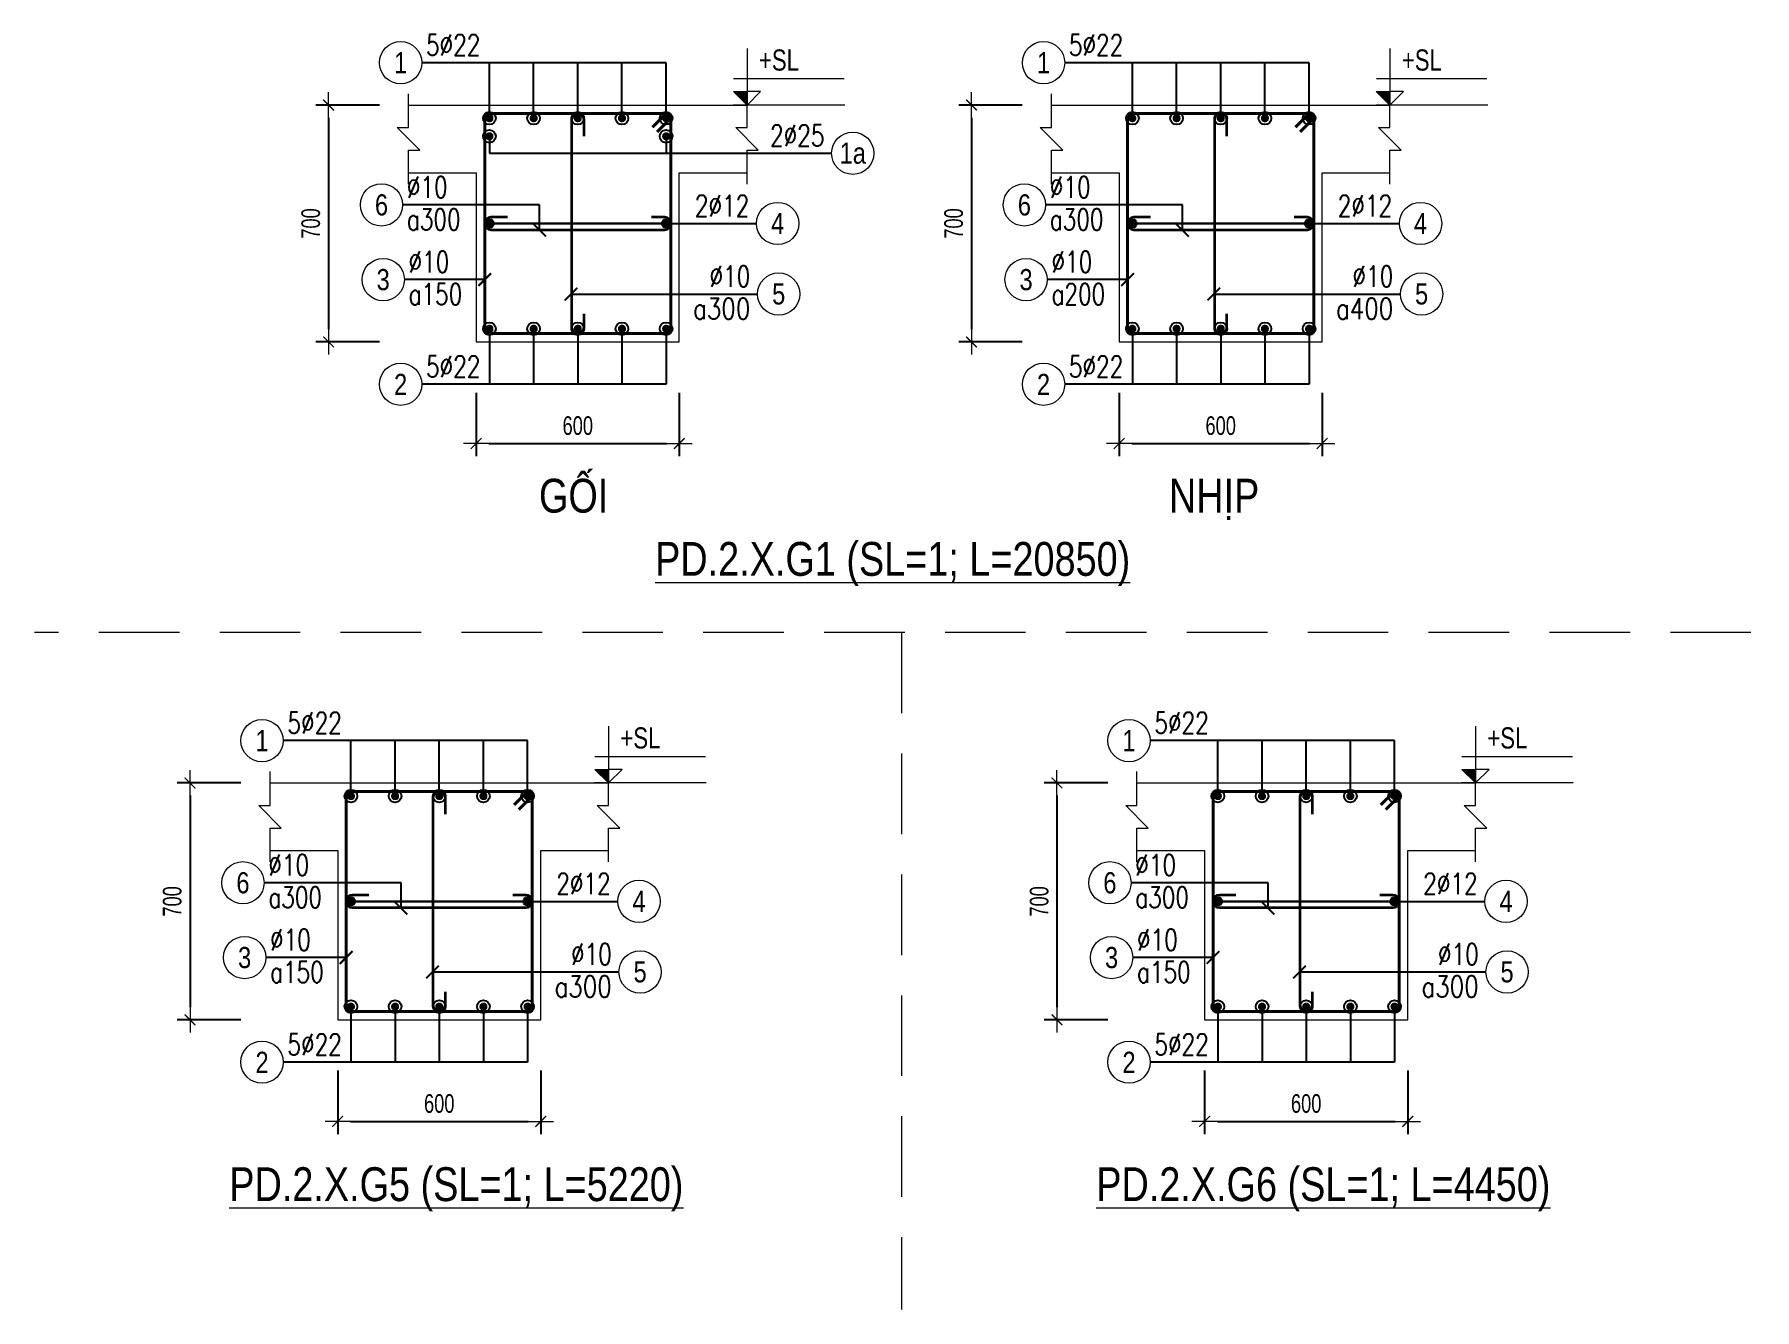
# Model space of a CAD drawing. Header units: millimetres. Extents: x 0 to 264070, y -218202 to 27271.
# Drawn here: x 225114 to 230197, y -169923 to -166156 of the extents above; entities that cross this region are included whole.
import ezdxf
from ezdxf.enums import TextEntityAlignment as Align

# ---------------------------------------------------------------- set-up
doc = ezdxf.new("R2010")
doc.units = ezdxf.units.MM
doc.header["$PDMODE"] = 3
doc.linetypes.add('HIDDEN2', pattern=[4.762499999999999, 3.175, -1.5875])
doc.layers.get('0').update_dxf_attribs({"lineweight": 20})
doc.layers.get('Defpoints').update_dxf_attribs({"color": 151, "lineweight": 9})
for name, color, linetype, lineweight in [('NDC_S_ANNO', 7, 'Continuous', 20), ('NDC_S_CONTINUOUS', 3, 'Continuous', 20), ('NDC_S_DIM', 1, 'Continuous', 15), ('NDC_S_HIDDEN', 8, 'HIDDEN2', 13), ('NDC_S_REBAR', 4, 'Continuous', 35), ('NDC_S_STIRRUP', 4, 'Continuous', 40), ('NDC_S_TEXT SYMBOL', 7, 'Continuous', 20), ('NDC_S_THIN LINE', 8, 'Continuous', 9), ('NDC_S_VN TEXT', 7, 'Continuous', 20)]:
    doc.layers.add(name, color=color, linetype=linetype, lineweight=lineweight)
doc.styles.add('ARIAL', font='arial.ttf', dxfattribs={"width": 0.8})
doc.styles.add('NDC_ANNO', font='', dxfattribs={"width": 0.8})
doc.styles.add('NDC_DIM', font='', dxfattribs={"width": 0.75})
doc.styles.add('NDC_EN TXT', font='romans.shx', dxfattribs={"width": 0.8})
doc.styles.get('NDC_ANNO').set_extended_font_data('Dotum')
doc.styles.get('NDC_DIM').set_extended_font_data('Dotum')
doc.dimstyles.new('NDC_dim_25', dxfattribs={"dimscale": 25, "dimtxt": 2.2, "dimasz": 1.5, "dimexe": 1.5, "dimexo": 2.5, "dimgap": 1, "dimtad": 1, "dimdec": 0, "dimzin": 0, "dimdsep": 46, "dimtxsty": 'NDC_DIM', "dimblk": 'DIMMARK', "dimcen": 0.09, "dimdle": 1.2, "dimclrd": 1, "dimclre": 1, "dimclrt": 3, "dimadec": 0, "dimazin": 0, "dimtfac": 1, "dimtdec": 0, "dimtix": 1, "dimtofl": 0, "dimtmove": 0, "dimatfit": 3, "dimfxl": 6, "dimfxlon": 1, "dimtolj": 1, "dimtzin": 0, "dimarcsym": 0})

# ---------------------------------------------------------------- blocks, each defined once
blk = doc.blocks.new('kata_block_THEP')
at = {"layer": 'NDC_S_REBAR', "color": 0}
for p, q in [((-0.5, 0), (0.5, 0)), ((-0.3535533905960619, 0.353553390592424), (0.3535533905960619, -0.353553390592424)), ((0.3535533905960619, 0.353553390592424), (-0.3535533905960619, -0.353553390592424)), ((0, 0.5), (0, -0.5))]:
    blk.add_line(p, q, dxfattribs=at)
at = {"layer": 'NDC_S_REBAR', "color": 0, "const_width": 0.08333333333333334}
blk.add_lwpolyline([(-0.5, -1.818989403545856e-12, 1), (0.5000000000145519, -1.818989403545856e-12, 1), (-0.5, -1.818989403545856e-12, 1)], format="xyb", dxfattribs=at)
blk = doc.blocks.new('DIMMARK')
at = {"layer": 'NDC_S_DIM', "color": 1}
blk.add_line((-1.5, 0), (1, 0), dxfattribs=at)
at = {"layer": 'NDC_S_DIM', "color": 2, "const_width": 0.1}
blk.add_lwpolyline([(-0.4242640687119285, -0.4242640687119285), (0.4242640687119285, 0.4242640687119285)], dxfattribs=at)
blk = doc.blocks.new('kata_block_TD')
at = {"color": 6, "linetype": 'ByBlock', "lineweight": -2, "style": 'ARIAL', "width": 0.8}
blk.add_attdef('SECTDET2', text='', height=5, dxfattribs=at).set_placement((0, 7.970649532882817), align=Align.CENTER)
at = {"color": 0, "linetype": 'ByBlock', "lineweight": -2, "style": 'ARIAL', "width": 0.8}
blk.add_attdef('SECTDET1', text='', height=5, dxfattribs=at).set_placement((0, 1.470649532882817), align=Align.CENTER)
at = {"color": 3, "lineweight": 25, "style": 'ARIAL', "width": 0.8}
blk.add_attdef('SSCALE', text='', height=2.5, dxfattribs=at).set_placement((0, -3.998868953555331), align=Align.CENTER)
blk = doc.blocks.new('*U241')
blk.add_circle((-2.5, 0), 2.5)
at = {"layer": 'NDC_S_VN TEXT', "color": 3, "style": 'NDC_EN TXT', "width": 0.75}
for tag, p in [('DK1', (0.5, 0.8455043070534884)), ('KC1', (0.5, -2.972544307831413))]:
    blk.add_attdef(tag, p, '', height=2.5, dxfattribs=at)
at = {"layer": 'NDC_S_VN TEXT', "color": 7, "style": 'ARIAL', "width": 0.8}
blk.add_attdef('SH2', text='', height=2.5, dxfattribs=at).set_placement((-2.5, 0), align=Align.MIDDLE)
blk = doc.blocks.new('*U321')
blk.add_circle((2.5, 0), 2.5)
at = {"layer": 'NDC_S_VN TEXT', "color": 3, "style": 'NDC_EN TXT'}
for tag, width, p in [('DK2', 0.75, (-0.85, 0.8455043070534884)), ('KC2', 0.8, (-0.85, -2.972544307831413))]:
    blk.add_attdef(tag, text='', height=2.5, dxfattribs=dict(at, width=width)).set_placement(p, align=Align.RIGHT)
at = {"layer": 'NDC_S_VN TEXT', "color": 7, "style": 'ARIAL', "width": 0.8}
blk.add_attdef('SH3', text='', height=2.5, dxfattribs=at).set_placement((2.5, 0), align=Align.MIDDLE)
blk = doc.blocks.new('*U239')
blk.add_circle((2.5, 0), 2.5)
at = {"layer": 'NDC_S_VN TEXT', "color": 3, "style": 'NDC_EN TXT', "width": 0.75}
blk.add_attdef('DK2', text='', height=2.5, dxfattribs=at).set_placement((-0.85, 0.8455043070534884), align=Align.RIGHT)
at = {"layer": 'NDC_S_VN TEXT', "color": 7, "style": 'ARIAL', "width": 0.8}
blk.add_attdef('SH3', text='', height=2.5, dxfattribs=at).set_placement((2.5, 0), align=Align.MIDDLE)
blk = doc.blocks.new('*D425')
at = {"layer": 'Defpoints', "color": 0, "transparency": 16777216}
for p in [(228389.1225174284, -166364.5689574576), (227883.1225174284, -167064.5689574576), (228389.1225174284, -167064.5689574576)]:
    blk.add_point(p, dxfattribs=at)
at = {"layer": 'NDC_S_DIM', "color": 1, "lineweight": -2, "transparency": 16777216}
for p, q in [((228033.1225174284, -166364.5689574576), (227845.6225174284, -166364.5689574576)), ((227883.1225174284, -166402.0689574576), (227883.1225174284, -167027.0689574576)), ((228033.1225174284, -167064.5689574576), (227845.6225174284, -167064.5689574576))]:
    blk.add_line(p, q, dxfattribs=at)
at = {"layer": 'NDC_S_DIM', "color": 1, "lineweight": -2, "transparency": 16777216, "xscale": 37.5, "yscale": 37.5, "zscale": 37.5}
for p, rotation in [((227883.1225174284, -166364.5689574576), 90), ((227883.1225174284, -167064.5689574576), 270)]:
    blk.add_blockref('DIMMARK', p, dxfattribs=dict(at, rotation=rotation))
at = {"layer": 'NDC_S_DIM', "color": 3, "transparency": 16777216, "insert": (227830.6225174284, -166714.5689574575), "char_height": 55.00000000000001, "attachment_point": 5, "rotation": 90, "style": 'NDC_DIM'}
blk.add_mtext('\\A1;700', dxfattribs=at)
blk = doc.blocks.new('*D426')
at = {"layer": 'Defpoints', "color": 0, "transparency": 16777216}
for p in [(228319.4493928841, -167064.5689574576), (228919.4493928841, -167064.5689574576), (228919.4493928841, -167364.5689574576)]:
    blk.add_point(p, dxfattribs=at)
at = {"layer": 'NDC_S_DIM', "color": 1, "lineweight": -2, "transparency": 16777216}
for p, q in [((228319.4493928841, -167214.5689574576), (228319.4493928841, -167402.0689574576)), ((228919.4493928841, -167214.5689574576), (228919.4493928841, -167402.0689574576)), ((228356.9493928841, -167364.5689574576), (228881.9493928841, -167364.5689574576))]:
    blk.add_line(p, q, dxfattribs=at)
at = {"layer": 'NDC_S_DIM', "color": 1, "lineweight": -2, "transparency": 16777216, "xscale": 37.5, "yscale": 37.5, "zscale": 37.5, "rotation": 180}
blk.add_blockref('DIMMARK', (228319.4493928841, -167364.5689574576), dxfattribs=at)
at = {"layer": 'NDC_S_DIM', "color": 1, "lineweight": -2, "transparency": 16777216, "xscale": 37.5, "yscale": 37.5, "zscale": 37.5}
blk.add_blockref('DIMMARK', (228919.4493928841, -167364.5689574576), dxfattribs=at)
at = {"layer": 'NDC_S_DIM', "color": 3, "transparency": 16777216, "insert": (228619.4493928841, -167312.0689574576), "char_height": 55.00000000000001, "attachment_point": 5, "style": 'NDC_DIM'}
blk.add_mtext('\\A1;600', dxfattribs=at)
blk = doc.blocks.new('kata_block_CT')
at = {"layer": 'NDC_S_ANNO'}
blk.add_hatch(color=3, dxfattribs=at).paths.add_polyline_path([(0, 1.596954857557648), (-1.612010908633238, 1.596954857557648), (0, 0)])
at = {"layer": 'NDC_S_ANNO', "ltscale": 50}
h = blk.add_hatch(dxfattribs=at)
h.set_pattern_fill('ANSI31', color=256, scale=1.406250541793835, style=0)
h.set_pattern_definition([(45.00000000000001, (0, 5.456968210637569e-12), (-3.157122508925224, 3.157122508925225), [])])
h.paths.add_polyline_path([(0, 1.596954857557648), (0, 0), (1.612010908924276, 1.596954857557648)])
for p, q in [((-1.592704896858777, 3.140833880479477), (11.46947077315417, 3.140833880479477)), ((11.56125648126181, 5.456968210637569e-12), (-1.63869572513795, 5.456968210637569e-12))]:
    blk.add_line(p, q, dxfattribs=at)
for points in [[(0, 6.69495074864426), (0, 0)], [(0, 0), (-1.612010908924276, 1.596954857557648), (0, 1.596954857557648)], [(0, 0), (1.612010908924276, 1.596954857557648), (0, 1.596954857557648)]]:
    blk.add_lwpolyline(points, dxfattribs=at)
at = {"layer": 'NDC_S_ANNO', "color": 8, "ltscale": 50}
blk.add_lwpolyline([(0, 0), (-1.612010908633238, 1.596954857557648), (0, 1.596954857557648)], dxfattribs=at)
at = {"layer": 'NDC_S_TEXT SYMBOL', "color": 3, "style": 'NDC_ANNO', "width": 0.8}
blk.add_attdef('CT', (1.409564409346785, 4.068271311703938), '', height=2.5, dxfattribs=at)
blk = doc.blocks.new('*D427')
at = {"layer": 'Defpoints', "color": 0, "transparency": 16777216}
for p in [(226489.5717227203, -166364.5689574576), (225983.5717227203, -167064.5689574576), (226489.5717227203, -167064.5689574576)]:
    blk.add_point(p, dxfattribs=at)
at = {"layer": 'NDC_S_DIM', "color": 1, "lineweight": -2, "transparency": 16777216}
for p, q in [((226133.5717227203, -166364.5689574576), (225946.0717227203, -166364.5689574576)), ((225983.5717227203, -166402.0689574576), (225983.5717227203, -167027.0689574576)), ((226133.5717227203, -167064.5689574576), (225946.0717227203, -167064.5689574576))]:
    blk.add_line(p, q, dxfattribs=at)
at = {"layer": 'NDC_S_DIM', "color": 1, "lineweight": -2, "transparency": 16777216, "xscale": 37.5, "yscale": 37.5, "zscale": 37.5}
for p, rotation in [((225983.5717227203, -166364.5689574576), 90), ((225983.5717227203, -167064.5689574576), 270)]:
    blk.add_blockref('DIMMARK', p, dxfattribs=dict(at, rotation=rotation))
at = {"layer": 'NDC_S_DIM', "color": 3, "transparency": 16777216, "insert": (225931.0717227203, -166714.5689574575), "char_height": 55.00000000000001, "attachment_point": 5, "rotation": 90, "style": 'NDC_DIM'}
blk.add_mtext('\\A1;700', dxfattribs=at)
blk = doc.blocks.new('*D428')
at = {"layer": 'Defpoints', "color": 0, "transparency": 16777216}
for p in [(226419.898598176, -167064.5689574576), (227019.898598176, -167064.5689574576), (227019.898598176, -167364.5689574576)]:
    blk.add_point(p, dxfattribs=at)
at = {"layer": 'NDC_S_DIM', "color": 1, "lineweight": -2, "transparency": 16777216}
for p, q in [((226419.898598176, -167214.5689574576), (226419.898598176, -167402.0689574576)), ((227019.898598176, -167214.5689574576), (227019.898598176, -167402.0689574576)), ((226457.398598176, -167364.5689574576), (226982.398598176, -167364.5689574576))]:
    blk.add_line(p, q, dxfattribs=at)
at = {"layer": 'NDC_S_DIM', "color": 1, "lineweight": -2, "transparency": 16777216, "xscale": 37.5, "yscale": 37.5, "zscale": 37.5, "rotation": 180}
blk.add_blockref('DIMMARK', (226419.898598176, -167364.5689574576), dxfattribs=at)
at = {"layer": 'NDC_S_DIM', "color": 1, "lineweight": -2, "transparency": 16777216, "xscale": 37.5, "yscale": 37.5, "zscale": 37.5}
blk.add_blockref('DIMMARK', (227019.898598176, -167364.5689574576), dxfattribs=at)
at = {"layer": 'NDC_S_DIM', "color": 3, "transparency": 16777216, "insert": (226719.898598176, -167312.0689574576), "char_height": 55.00000000000001, "attachment_point": 5, "style": 'NDC_DIM'}
blk.add_mtext('\\A1;600', dxfattribs=at)
blk = doc.blocks.new('*U240')
blk.add_circle((-2.5, 0), 2.5)
at = {"layer": 'NDC_S_VN TEXT', "color": 3, "style": 'NDC_EN TXT', "width": 0.75}
blk.add_attdef('DK1', (0.5, 0.8455043070534884), '', height=2.5, dxfattribs=at)
at = {"layer": 'NDC_S_VN TEXT', "color": 7, "style": 'ARIAL', "width": 0.8}
blk.add_attdef('SH2', text='', height=2.5, dxfattribs=at).set_placement((-2.5, 0), align=Align.MIDDLE)
blk = doc.blocks.new('*D439')
at = {"layer": 'Defpoints', "color": 0, "transparency": 16777216}
for p in [(226080.1774534721, -168367.3845385342), (225574.1774534721, -169067.3845385342), (226080.1774534721, -169067.3845385342)]:
    blk.add_point(p, dxfattribs=at)
at = {"layer": 'NDC_S_DIM', "color": 1, "lineweight": -2, "transparency": 16777216}
for p, q in [((225724.1774534721, -168367.3845385342), (225536.6774534721, -168367.3845385342)), ((225574.1774534721, -168404.8845385342), (225574.1774534721, -169029.8845385342)), ((225724.1774534721, -169067.3845385342), (225536.6774534721, -169067.3845385342))]:
    blk.add_line(p, q, dxfattribs=at)
at = {"layer": 'NDC_S_DIM', "color": 1, "lineweight": -2, "transparency": 16777216, "xscale": 37.5, "yscale": 37.5, "zscale": 37.5}
for p, rotation in [((225574.1774534721, -168367.3845385342), 90), ((225574.1774534721, -169067.3845385342), 270)]:
    blk.add_blockref('DIMMARK', p, dxfattribs=dict(at, rotation=rotation))
at = {"layer": 'NDC_S_DIM', "color": 3, "transparency": 16777216, "insert": (225521.6774534722, -168717.3845385341), "char_height": 55.00000000000001, "attachment_point": 5, "rotation": 90, "style": 'NDC_DIM'}
blk.add_mtext('\\A1;700', dxfattribs=at)
blk = doc.blocks.new('*D440')
at = {"layer": 'Defpoints', "color": 0, "transparency": 16777216}
for p in [(226010.5043289278, -169067.3845385342), (226610.5043289278, -169067.3845385342), (226610.5043289278, -169367.3845385342)]:
    blk.add_point(p, dxfattribs=at)
at = {"layer": 'NDC_S_DIM', "color": 1, "lineweight": -2, "transparency": 16777216}
for p, q in [((226010.5043289278, -169217.3845385342), (226010.5043289278, -169404.8845385342)), ((226610.5043289278, -169217.3845385342), (226610.5043289278, -169404.8845385342)), ((226048.0043289278, -169367.3845385342), (226573.0043289278, -169367.3845385342))]:
    blk.add_line(p, q, dxfattribs=at)
at = {"layer": 'NDC_S_DIM', "color": 1, "lineweight": -2, "transparency": 16777216, "xscale": 37.5, "yscale": 37.5, "zscale": 37.5, "rotation": 180}
blk.add_blockref('DIMMARK', (226010.5043289278, -169367.3845385342), dxfattribs=at)
at = {"layer": 'NDC_S_DIM', "color": 1, "lineweight": -2, "transparency": 16777216, "xscale": 37.5, "yscale": 37.5, "zscale": 37.5}
blk.add_blockref('DIMMARK', (226610.5043289278, -169367.3845385342), dxfattribs=at)
at = {"layer": 'NDC_S_DIM', "color": 3, "transparency": 16777216, "insert": (226310.5043289278, -169314.8845385342), "char_height": 55.00000000000001, "attachment_point": 5, "style": 'NDC_DIM'}
blk.add_mtext('\\A1;600', dxfattribs=at)
blk = doc.blocks.new('*D441')
at = {"layer": 'Defpoints', "color": 0, "transparency": 16777216}
for p in [(228572.0152662964, -169067.3845385342), (229172.0152662964, -169067.3845385342), (229172.0152662964, -169367.3845385342)]:
    blk.add_point(p, dxfattribs=at)
at = {"layer": 'NDC_S_DIM', "color": 1, "lineweight": -2, "transparency": 16777216}
for p, q in [((228572.0152662964, -169217.3845385342), (228572.0152662964, -169404.8845385342)), ((229172.0152662964, -169217.3845385342), (229172.0152662964, -169404.8845385342)), ((228609.5152662964, -169367.3845385342), (229134.5152662964, -169367.3845385342))]:
    blk.add_line(p, q, dxfattribs=at)
at = {"layer": 'NDC_S_DIM', "color": 1, "lineweight": -2, "transparency": 16777216, "xscale": 37.5, "yscale": 37.5, "zscale": 37.5, "rotation": 180}
blk.add_blockref('DIMMARK', (228572.0152662964, -169367.3845385342), dxfattribs=at)
at = {"layer": 'NDC_S_DIM', "color": 1, "lineweight": -2, "transparency": 16777216, "xscale": 37.5, "yscale": 37.5, "zscale": 37.5}
blk.add_blockref('DIMMARK', (229172.0152662964, -169367.3845385342), dxfattribs=at)
at = {"layer": 'NDC_S_DIM', "color": 3, "transparency": 16777216, "insert": (228872.0152662964, -169314.8845385342), "char_height": 55.00000000000001, "attachment_point": 5, "style": 'NDC_DIM'}
blk.add_mtext('\\A1;600', dxfattribs=at)
blk = doc.blocks.new('*D442')
at = {"layer": 'Defpoints', "color": 0, "transparency": 16777216}
for p in [(228641.6883908407, -168367.3845385342), (228135.6883908407, -169067.3845385342), (228641.6883908407, -169067.3845385342)]:
    blk.add_point(p, dxfattribs=at)
at = {"layer": 'NDC_S_DIM', "color": 1, "lineweight": -2, "transparency": 16777216}
for p, q in [((228285.6883908407, -168367.3845385342), (228098.1883908407, -168367.3845385342)), ((228135.6883908407, -168404.8845385342), (228135.6883908407, -169029.8845385342)), ((228285.6883908407, -169067.3845385342), (228098.1883908407, -169067.3845385342))]:
    blk.add_line(p, q, dxfattribs=at)
at = {"layer": 'NDC_S_DIM', "color": 1, "lineweight": -2, "transparency": 16777216, "xscale": 37.5, "yscale": 37.5, "zscale": 37.5}
for p, rotation in [((228135.6883908407, -168367.3845385342), 90), ((228135.6883908407, -169067.3845385342), 270)]:
    blk.add_blockref('DIMMARK', p, dxfattribs=dict(at, rotation=rotation))
at = {"layer": 'NDC_S_DIM', "color": 3, "transparency": 16777216, "insert": (228083.1883908407, -168717.3845385341), "char_height": 55.00000000000001, "attachment_point": 5, "rotation": 90, "style": 'NDC_DIM'}
blk.add_mtext('\\A1;700', dxfattribs=at)

msp = doc.modelspace()

# ---------------------------------------------------------------- linework, layer by layer
at = {"layer": 'NDC_S_CONTINUOUS'}
for points in [[(226219.898598176, -166364.5689574576), (226419.898598176, -166364.5689574576), (226419.898598176, -166364.5689574576), (227019.898598176, -166364.5689574576), (227019.898598176, -166364.5689574576), (227219.898598176, -166364.5689574576)], [(228119.4493928841, -166364.5689574576), (228319.4493928841, -166364.5689574576), (228319.4493928841, -166364.5689574576), (228919.4493928841, -166364.5689574576), (228919.4493928841, -166364.5689574576), (229119.4493928841, -166364.5689574576)], [(226219.898598176, -166564.5689574576), (226419.898598176, -166564.5689574576), (226419.898598176, -167064.5689574576), (227019.898598176, -167064.5689574576), (227019.898598176, -166564.5689574576), (227219.898598176, -166564.5689574576)], [(228119.4493928841, -166564.5689574576), (228319.4493928841, -166564.5689574576), (228319.4493928841, -167064.5689574576), (228919.4493928841, -167064.5689574576), (228919.4493928841, -166564.5689574576), (229119.4493928841, -166564.5689574576)], [(225810.5043289278, -168367.3845385342), (226010.5043289278, -168367.3845385342), (226010.5043289278, -168367.3845385342), (226610.5043289278, -168367.3845385342), (226610.5043289278, -168367.3845385342), (226810.5043289278, -168367.3845385342)], [(228372.0152662964, -168367.3845385342), (228572.0152662964, -168367.3845385342), (228572.0152662964, -168367.3845385342), (229172.0152662964, -168367.3845385342), (229172.0152662964, -168367.3845385342), (229372.0152662964, -168367.3845385342)], [(225810.5043289278, -168567.3845385342), (226010.5043289278, -168567.3845385342), (226010.5043289278, -169067.3845385342), (226610.5043289278, -169067.3845385342), (226610.5043289278, -168567.3845385342), (226810.5043289278, -168567.3845385342)], [(228372.0152662964, -168567.3845385342), (228572.0152662964, -168567.3845385342), (228572.0152662964, -169067.3845385342), (229172.0152662964, -169067.3845385342), (229172.0152662964, -168567.3845385342), (229372.0152662964, -168567.3845385342)]]:
    msp.add_lwpolyline(points, dxfattribs=at)
at = {"layer": 'NDC_S_DIM'}
for centre in [(226458.898598176, -166457.0689574576), (226980.898598176, -166457.0689574576)]:
    msp.add_circle(centre, 18.82654195789014, dxfattribs=at)
at = {"layer": 'NDC_S_HIDDEN', "ltscale": 75}
for p, q in [((243044.9620485608, -167923.3971106909), (225114.385486981, -167923.3971106908)), ((227675.8964243495, -167923.3971106908), (227675.8964243495, -169923.3971106885))]:
    msp.add_line(p, q, dxfattribs=at)
at = {"layer": 'NDC_S_REBAR'}
for points in [[(226738.2686402701, -166456.9136473909), (226738.2686402701, -166408.0004775811, 0.9999999999999999), (226701.4046402701, -166408.0004775811), (226701.4046402701, -167021.1369574575, 0.9999999999999999), (226738.2686402701, -167021.1369574575), (226738.2686402701, -166981.8800664487, -0.414213562)], [(228637.8194349782, -166456.9136473909), (228637.8194349782, -166408.0004775811, 0.9999999999999999), (228600.9554349782, -166408.0004775811), (228600.9554349782, -167021.1369574575, 0.9999999999999999), (228637.8194349782, -167021.1369574575), (228637.8194349782, -166981.8800664487, -0.414213562)], [(226512.2437679859, -166696.1369574576), (226463.330598176, -166696.1369574576, 0.9999999999999999), (226463.330598176, -166733.0009574576), (226976.466598176, -166733.0009574576, 0.9999999999999999), (226976.466598176, -166696.1369574576), (226937.2097071671, -166696.1369574576, -0.414213562)], [(228411.7945626939, -166696.1369574576), (228362.8813928841, -166696.1369574576, 0.9999999999999999), (228362.8813928841, -166733.0009574576), (228876.017392884, -166733.0009574576, 0.9999999999999999), (228876.017392884, -166696.1369574576), (228836.7605018752, -166696.1369574576, -0.414213562)], [(226328.8743710219, -168459.7292284675), (226328.8743710219, -168410.8160586577, 0.9999999999999999), (226292.0103710219, -168410.8160586577), (226292.0103710219, -169023.9525385341, 0.9999999999999999), (226328.8743710219, -169023.9525385341), (226328.8743710219, -168984.6956475253, -0.414213562)], [(228890.3853083905, -168459.7292284675), (228890.3853083905, -168410.8160586577, 0.9999999999999999), (228853.5213083905, -168410.8160586577), (228853.5213083905, -169023.9525385341, 0.9999999999999999), (228890.3853083905, -169023.9525385341), (228890.3853083905, -168984.6956475253, -0.414213562)], [(226102.8494987377, -168698.9525385342), (226053.9363289278, -168698.9525385342, 0.9999999999999999), (226053.9363289278, -168735.8165385342), (226567.0723289278, -168735.8165385342, 0.9999999999999999), (226567.0723289278, -168698.9525385342), (226527.815437919, -168698.9525385342, -0.414213562)], [(228664.3604361062, -168698.9525385342), (228615.4472662964, -168698.9525385342, 0.9999999999999999), (228615.4472662964, -168735.8165385342), (229128.5832662963, -168735.8165385342, 0.9999999999999999), (229128.5832662963, -168698.9525385342), (229089.3263752875, -168698.9525385342, -0.414213562)]]:
    msp.add_lwpolyline(points, format="xyb", dxfattribs=at)
at = {"layer": 'NDC_S_STIRRUP'}
for points in [[(226940.898598176, -166429.5689574576), (226980.898598176, -166389.5689574576, -0.414213562), (226994.898598176, -166403.5689574576), (226994.898598176, -167025.5689574576, -0.414213562), (226980.898598176, -167039.5689574576), (226458.898598176, -167039.5689574576, -0.414213562), (226444.898598176, -167025.5689574576), (226444.898598176, -166403.5689574576, -0.414213562), (226458.898598176, -166389.5689574576), (226980.898598176, -166389.5689574576, -0.414213562), (226994.898598176, -166403.5689574576), (226954.898598176, -166443.5689574576)], [(228840.4493928841, -166429.5689574576), (228880.4493928841, -166389.5689574576, -0.414213562), (228894.4493928841, -166403.5689574576), (228894.4493928841, -167025.5689574576, -0.414213562), (228880.4493928841, -167039.5689574576), (228358.4493928841, -167039.5689574576, -0.414213562), (228344.4493928841, -167025.5689574576), (228344.4493928841, -166403.5689574576, -0.414213562), (228358.4493928841, -166389.5689574576), (228880.4493928841, -166389.5689574576, -0.414213562), (228894.4493928841, -166403.5689574576), (228854.4493928841, -166443.5689574576)], [(226531.5043289278, -168432.3845385342), (226571.5043289278, -168392.3845385342, -0.414213562), (226585.5043289278, -168406.3845385342), (226585.5043289278, -169028.3845385342, -0.414213562), (226571.5043289278, -169042.3845385342), (226049.5043289278, -169042.3845385342, -0.414213562), (226035.5043289278, -169028.3845385342), (226035.5043289278, -168406.3845385342, -0.414213562), (226049.5043289278, -168392.3845385342), (226571.5043289278, -168392.3845385342, -0.414213562), (226585.5043289278, -168406.3845385342), (226545.5043289278, -168446.3845385342)], [(229093.0152662964, -168432.3845385342), (229133.0152662964, -168392.3845385342, -0.414213562), (229147.0152662964, -168406.3845385342), (229147.0152662964, -169028.3845385342, -0.414213562), (229133.0152662964, -169042.3845385342), (228611.0152662964, -169042.3845385342, -0.414213562), (228597.0152662964, -169028.3845385342), (228597.0152662964, -168406.3845385342, -0.414213562), (228611.0152662964, -168392.3845385342), (229133.0152662964, -168392.3845385342, -0.414213562), (229147.0152662964, -168406.3845385342), (229107.0152662964, -168446.3845385342)]]:
    msp.add_lwpolyline(points, format="xyb", dxfattribs=at)
at = {"layer": 'NDC_S_THIN LINE'}
for points in [[(226219.898598176, -166597.9022907909), (226219.898598176, -166497.9022907909), (226253.2319315093, -166497.9022907909), (226186.5652648427, -166431.2356241242), (226219.898598176, -166431.2356241242), (226219.898598176, -166331.2356241242)], [(227219.898598176, -166597.9022907909), (227219.898598176, -166497.9022907909), (227253.2319315093, -166497.9022907909), (227186.5652648427, -166431.2356241242), (227219.898598176, -166431.2356241242), (227219.898598176, -166331.2356241242)], [(228119.4493928841, -166597.9022907909), (228119.4493928841, -166497.9022907909), (228152.7827262174, -166497.9022907909), (228086.1160595508, -166431.2356241242), (228119.4493928841, -166431.2356241242), (228119.4493928841, -166331.2356241242)], [(229119.4493928841, -166597.9022907909), (229119.4493928841, -166497.9022907909), (229152.7827262174, -166497.9022907909), (229086.1160595508, -166431.2356241242), (229119.4493928841, -166431.2356241242), (229119.4493928841, -166331.2356241242)], [(225810.5043289278, -168600.7178718675), (225810.5043289278, -168500.7178718675), (225843.8376622612, -168500.7178718675), (225777.1709955945, -168434.0512052008), (225810.5043289278, -168434.0512052008), (225810.5043289278, -168334.0512052008)], [(226810.5043289278, -168600.7178718675), (226810.5043289278, -168500.7178718675), (226843.8376622612, -168500.7178718675), (226777.1709955945, -168434.0512052008), (226810.5043289278, -168434.0512052008), (226810.5043289278, -168334.0512052008)], [(228372.0152662964, -168600.7178718675), (228372.0152662964, -168500.7178718675), (228405.3485996297, -168500.7178718675), (228338.6819329631, -168434.0512052008), (228372.0152662964, -168434.0512052008), (228372.0152662964, -168334.0512052008)], [(229372.0152662964, -168600.7178718675), (229372.0152662964, -168500.7178718675), (229405.3485996297, -168500.7178718675), (229338.6819329631, -168434.0512052008), (229372.0152662964, -168434.0512052008), (229372.0152662964, -168334.0512052008)]]:
    msp.add_lwpolyline(points, dxfattribs=at)

# ---------------------------------------------------------------- block references
at = {"layer": 'NDC_S_REBAR', "color": 3, "xscale": 22, "yscale": 22, "zscale": 22}
for p in [(226458.898598176, -166403.5689574576), (226458.898598176, -166457.0689574576), (226458.898598176, -166714.5689574576), (226458.898598176, -167025.5689574576), (226049.5043289278, -168406.3845385342), (228611.0152662964, -168406.3845385342), (226049.5043289278, -168717.3845385342), (228611.0152662964, -168717.3845385342), (226049.5043289278, -169028.3845385342), (228611.0152662964, -169028.3845385342)]:
    msp.add_blockref('kata_block_THEP', p, dxfattribs=at)
at = {"layer": 'NDC_S_REBAR', "xscale": 22, "yscale": 22, "zscale": 22}
for p in [(226589.398598176, -166403.5689574576), (226719.898598176, -166403.5689574576), (226850.398598176, -166403.5689574576), (226980.898598176, -166403.5689574576), (228358.4493928841, -166403.5689574576), (228488.9493928841, -166403.5689574576), (228619.4493928841, -166403.5689574576), (228749.9493928841, -166403.5689574576), (228880.4493928841, -166403.5689574576), (226980.898598176, -166457.0689574576), (226980.898598176, -166714.5689574576), (228358.4493928841, -166714.5689574576), (228880.4493928841, -166714.5689574576), (226589.398598176, -167025.5689574576), (226719.898598176, -167025.5689574576), (226850.398598176, -167025.5689574576), (226980.898598176, -167025.5689574576), (228358.4493928841, -167025.5689574576), (228488.9493928841, -167025.5689574576), (228619.4493928841, -167025.5689574576), (228749.9493928841, -167025.5689574576), (228880.4493928841, -167025.5689574576), (226180.0043289278, -168406.3845385342), (226310.5043289278, -168406.3845385342), (226441.0043289278, -168406.3845385342), (226571.5043289278, -168406.3845385342), (228741.5152662964, -168406.3845385342), (228872.0152662964, -168406.3845385342), (229002.5152662964, -168406.3845385342), (229133.0152662964, -168406.3845385342), (226571.5043289278, -168717.3845385342), (229133.0152662964, -168717.3845385342), (226180.0043289278, -169028.3845385342), (226310.5043289278, -169028.3845385342), (226441.0043289278, -169028.3845385342), (226571.5043289278, -169028.3845385342), (228741.5152662964, -169028.3845385342), (228872.0152662964, -169028.3845385342), (229002.5152662964, -169028.3845385342), (229133.0152662964, -169028.3845385342)]:
    msp.add_blockref('kata_block_THEP', p, dxfattribs=at)
at = {"layer": 'NDC_S_THIN LINE', "xscale": 25, "yscale": 25, "zscale": 25}
for name, p, values in [('*U240', (226258.898598176, -166239.5689574576), {'SH2': '1', 'DK1': '5%%c22'}), ('*U240', (228158.4493928841, -166239.5689574576), {'SH2': '1', 'DK1': '5%%c22'}), ('*U239', (227469.898598176, -166507.0689574576), {'SH3': '1a', 'DK2': '2%%c25'}), ('*U241', (226202.398598176, -166659.5689574576), {'SH2': '6', 'DK1': '%%c10', 'KC1': 'a300'}), ('*U241', (228101.9493928841, -166659.5689574576), {'SH2': '6', 'DK1': '%%c10', 'KC1': 'a300'}), ('*U239', (227247.7888419736, -166714.5689574576), {'SH3': '4', 'DK2': '2%%c12'}), ('*U239', (229147.3396366816, -166714.5689574576), {'SH3': '4', 'DK2': '2%%c12'}), ('*U241', (226207.398598176, -166880.3896280671), {'SH2': '3', 'DK1': '%%c10', 'KC1': 'a150'}), ('*U241', (228106.9493928841, -166880.3896280671), {'SH2': '3', 'DK1': '%%c10', 'KC1': 'a200'}), ('*U321', (227250.9547970402, -166923.0360856369), {'SH3': '5', 'DK2': '%%c10', 'KC2': 'a300'}), ('*U321', (229150.5055917483, -166923.0360856369), {'SH3': '5', 'DK2': '%%c10', 'KC2': 'a400'}), ('*U240', (226258.898598176, -167189.5689574576), {'SH2': '2', 'DK1': '5%%c22'}), ('*U240', (228158.4493928841, -167189.5689574576), {'SH2': '2', 'DK1': '5%%c22'}), ('*U240', (225849.5043289278, -168242.3845385342), {'SH2': '1', 'DK1': '5%%c22'}), ('*U240', (228411.0152662964, -168242.3845385342), {'SH2': '1', 'DK1': '5%%c22'}), ('*U241', (225793.0043289278, -168662.3845385342), {'SH2': '6', 'DK1': '%%c10', 'KC1': 'a300'}), ('*U241', (228354.5152662964, -168662.3845385342), {'SH2': '6', 'DK1': '%%c10', 'KC1': 'a300'}), ('*U239', (226838.3945727254, -168717.3845385342), {'SH3': '4', 'DK2': '2%%c12'}), ('*U239', (229399.9055100939, -168717.3845385342), {'SH3': '4', 'DK2': '2%%c12'}), ('*U241', (225798.0043289278, -168883.2052091438), {'SH2': '3', 'DK1': '%%c10', 'KC1': 'a150'}), ('*U241', (228359.5152662964, -168883.2052091438), {'SH2': '3', 'DK1': '%%c10', 'KC1': 'a150'}), ('*U321', (226841.5605277921, -168925.8516667135), {'SH3': '5', 'DK2': '%%c10', 'KC2': 'a300'}), ('*U321', (229403.0714651606, -168925.8516667135), {'SH3': '5', 'DK2': '%%c10', 'KC2': 'a300'}), ('*U240', (225849.5043289278, -169192.3845385342), {'SH2': '2', 'DK1': '5%%c22'}), ('*U240', (228411.0152662964, -169192.3845385342), {'SH2': '2', 'DK1': '5%%c22'})]:
    msp.add_blockref(name, p, dxfattribs=at).add_auto_attribs(values)
at = {"layer": 'NDC_S_VN TEXT', "xscale": 25, "yscale": 25, "zscale": 25}
for p in [(227219.898598176, -166364.5689574576), (229119.4493928841, -166364.5689574576), (226810.5043289278, -168367.3845385342), (229372.0152662964, -168367.3845385342)]:
    msp.add_blockref('kata_block_CT', p, dxfattribs=at).add_auto_attribs({'CT': '+SL'})
at = {"layer": 'NDC_S_VN TEXT'}
ref = msp.add_blockref('kata_block_TD', (226707.6337850089, -167598.2066129493), dxfattribs=dict(at, xscale=20, yscale=20, zscale=20))
ref.add_attrib('SECTDET1', 'GỐI', dxfattribs={"layer": '0', "color": 0, "linetype": 'ByBlock', "lineweight": -2, "height": 100, "style": 'ARIAL', "width": 0.8}).set_placement((226707.6337850089, -167568.7936222917), align=Align.CENTER)
ref = msp.add_blockref('kata_block_TD', (228599.9946207288, -167598.2066129493), dxfattribs=dict(at, xscale=20, yscale=20, zscale=20))
ref.add_attrib('SECTDET1', 'NHỊP', dxfattribs={"layer": '0', "color": 0, "linetype": 'ByBlock', "lineweight": -2, "height": 100, "style": 'ARIAL', "width": 0.8}).set_placement((228599.9946207288, -167568.7936222917), align=Align.CENTER)
ref = msp.add_blockref('kata_block_TD', (227650.2142090882, -167784.9061295404), dxfattribs=dict(at, xscale=20, yscale=20, zscale=20))
ref.add_attrib('SECTDET1', '%%uPD.2.X.G1 (SL=1; L=20850)', dxfattribs={"layer": '0', "color": 0, "linetype": 'ByBlock', "lineweight": -2, "height": 100, "style": 'ARIAL', "width": 0.8}).set_placement((227650.2142090882, -167755.4931388827), align=Align.CENTER)
ref = msp.add_blockref('kata_block_TD', (226361.0970851726, -169632.2901854712), dxfattribs=dict(at, xscale=20, yscale=20, zscale=20))
ref.add_attrib('SECTDET1', '%%uPD.2.X.G5 (SL=1; L=5220)', dxfattribs={"layer": '0', "color": 0, "linetype": 'ByBlock', "lineweight": -2, "height": 100, "style": 'ARIAL', "width": 0.8}).set_placement((226361.0970851726, -169602.8771948135), align=Align.CENTER)
ref = msp.add_blockref('kata_block_TD', (228922.6080225412, -169632.2901854712), dxfattribs=dict(at, xscale=20, yscale=20, zscale=20))
ref.add_attrib('SECTDET1', '%%uPD.2.X.G6 (SL=1; L=4450)', dxfattribs={"layer": '0', "color": 0, "linetype": 'ByBlock', "lineweight": -2, "height": 100, "style": 'ARIAL', "width": 0.8}).set_placement((228922.6080225412, -169602.8771948135), align=Align.CENTER)

# ---------------------------------------------------------------- dimensions: what is measured, and where the dimension line sits
at = {"layer": 'NDC_S_DIM'}
for base, p1, p2, picture, middle in [((225983.5717227203, -167064.5689574576), (226489.5717227203, -166364.5689574576), (226489.5717227203, -167064.5689574576), '*D427', (225931.0717227203, -166714.5689574575)), ((227883.1225174284, -167064.5689574576), (228389.1225174284, -166364.5689574576), (228389.1225174284, -167064.5689574576), '*D425', (227830.6225174284, -166714.5689574575)), ((225574.1774534721, -169067.3845385342), (226080.1774534721, -168367.3845385342), (226080.1774534721, -169067.3845385342), '*D439', (225521.6774534722, -168717.3845385341)), ((228135.6883908407, -169067.3845385342), (228641.6883908407, -168367.3845385342), (228641.6883908407, -169067.3845385342), '*D442', (228083.1883908407, -168717.3845385341))]:
    dim = msp.add_linear_dim(base=base, p1=p1, p2=p2, angle=270, dimstyle='NDC_dim_25', dxfattribs=at)
    dim.commit()
    dim.dimension.update_dxf_attribs({"geometry": picture, "text_midpoint": middle})
for base, p1, p2, picture, middle in [((227019.898598176, -167364.5689574576), (226419.898598176, -167064.5689574576), (227019.898598176, -167064.5689574576), '*D428', (226719.898598176, -167312.0689574576)), ((228919.4493928841, -167364.5689574576), (228319.4493928841, -167064.5689574576), (228919.4493928841, -167064.5689574576), '*D426', (228619.4493928841, -167312.0689574576)), ((226610.5043289278, -169367.3845385342), (226010.5043289278, -169067.3845385342), (226610.5043289278, -169067.3845385342), '*D440', (226310.5043289278, -169314.8845385342)), ((229172.0152662964, -169367.3845385342), (228572.0152662964, -169067.3845385342), (229172.0152662964, -169067.3845385342), '*D441', (228872.0152662964, -169314.8845385342))]:
    dim = msp.add_linear_dim(base=base, p1=p1, p2=p2, dimstyle='NDC_dim_25', dxfattribs=at)
    dim.commit()
    dim.dimension.update_dxf_attribs({"geometry": picture, "text_midpoint": middle})

# ---------------------------------------------------------------- leaders
at = {"layer": 'NDC_S_THIN LINE'}
for points, override in [([(226980.898598176, -166403.5689574576), (226980.898598176, -166239.5689574576), (226258.898598176, -166239.5689574576)], {"dimldrblk": 'DotBlank'}), ([(226850.398598176, -166403.5689574576), (226850.398598176, -166239.5689574576), (226258.898598176, -166239.5689574576)], {"dimldrblk": 'DotBlank'}), ([(226719.898598176, -166403.5689574576), (226719.898598176, -166239.5689574576), (226258.898598176, -166239.5689574576)], {"dimldrblk": 'DotBlank'}), ([(226589.398598176, -166403.5689574576), (226589.398598176, -166239.5689574576), (226258.898598176, -166239.5689574576)], {"dimldrblk": 'DotBlank'}), ([(226458.898598176, -166403.5689574576), (226458.898598176, -166239.5689574576), (226258.898598176, -166239.5689574576)], {"dimldrblk": 'DotBlank'}), ([(228880.4493928841, -166403.5689574576), (228880.4493928841, -166239.5689574576), (228158.4493928841, -166239.5689574576)], {"dimldrblk": 'DotBlank'}), ([(228749.9493928841, -166403.5689574576), (228749.9493928841, -166239.5689574576), (228158.4493928841, -166239.5689574576)], {"dimldrblk": 'DotBlank'}), ([(228619.4493928841, -166403.5689574576), (228619.4493928841, -166239.5689574576), (228158.4493928841, -166239.5689574576)], {"dimldrblk": 'DotBlank'}), ([(228488.9493928841, -166403.5689574576), (228488.9493928841, -166239.5689574576), (228158.4493928841, -166239.5689574576)], {"dimldrblk": 'DotBlank'}), ([(228358.4493928841, -166403.5689574576), (228358.4493928841, -166239.5689574576), (228158.4493928841, -166239.5689574576)], {"dimldrblk": 'DotBlank'}), ([(226458.898598176, -166457.0689574576), (226458.898598176, -166507.0689574576), (227469.898598176, -166507.0689574576)], {"dimldrblk": 'DotBlank'}), ([(226980.898598176, -166457.0689574576), (226980.898598176, -166507.0689574576), (227469.898598176, -166507.0689574576)], {"dimldrblk": 'DotBlank'}), ([(226607.2319315093, -166734.5689574576), (226607.2319315093, -166659.5689574576), (226202.398598176, -166659.5689574576)], {"dimldrblk": 'ArchTick'}), ([(226458.898598176, -166714.5689574576), (226986.898598176, -166714.5689574576)], {"dimasz": 1, "dimldrblk": 'DotBlank'}), ([(226980.898598176, -166714.5689574576), (226458.898598176, -166714.5689574576)], {"dimasz": 1, "dimldrblk": 'DotBlank'}), ([(228506.7827262174, -166734.5689574576), (228506.7827262174, -166659.5689574576), (228101.9493928841, -166659.5689574576)], {"dimldrblk": 'ArchTick'}), ([(228358.4493928841, -166714.5689574576), (228886.4493928841, -166714.5689574576)], {"dimasz": 1, "dimldrblk": 'DotBlank'}), ([(228880.4493928841, -166714.5689574576), (228358.4493928841, -166714.5689574576)], {"dimasz": 1, "dimldrblk": 'DotBlank'}), ([(226980.898598176, -166714.5689574576), (227247.7888419736, -166714.5689574576)], {"dimldrblk": 'DotSmall'}), ([(228880.4493928841, -166714.5689574576), (229147.3396366816, -166714.5689574576)], {"dimldrblk": 'DotSmall'}), ([(226444.898598176, -166880.3896280671), (226207.398598176, -166880.3896280671)], {"dimldrblk": 'ArchTick'}), ([(226699.8985981761, -166923.0360856369), (227250.9547970402, -166923.0360856369)], {"dimldrblk": 'ArchTick'}), ([(228344.4493928841, -166880.3896280671), (228106.9493928841, -166880.3896280671)], {"dimldrblk": 'ArchTick'}), ([(228599.4493928842, -166923.0360856369), (229150.5055917483, -166923.0360856369)], {"dimldrblk": 'ArchTick'}), ([(226980.898598176, -167025.5689574576), (226980.898598176, -167189.5689574576), (226258.898598176, -167189.5689574576)], {"dimldrblk": 'DotBlank'}), ([(226850.398598176, -167025.5689574576), (226850.398598176, -167189.5689574576), (226258.898598176, -167189.5689574576)], {"dimldrblk": 'DotBlank'}), ([(226719.898598176, -167025.5689574576), (226719.898598176, -167189.5689574576), (226258.898598176, -167189.5689574576)], {"dimldrblk": 'DotBlank'}), ([(226589.398598176, -167025.5689574576), (226589.398598176, -167189.5689574576), (226258.898598176, -167189.5689574576)], {"dimldrblk": 'DotBlank'}), ([(226458.898598176, -167025.5689574576), (226458.898598176, -167189.5689574576), (226258.898598176, -167189.5689574576)], {"dimldrblk": 'DotBlank'}), ([(228880.4493928841, -167025.5689574576), (228880.4493928841, -167189.5689574576), (228158.4493928841, -167189.5689574576)], {"dimldrblk": 'DotBlank'}), ([(228749.9493928841, -167025.5689574576), (228749.9493928841, -167189.5689574576), (228158.4493928841, -167189.5689574576)], {"dimldrblk": 'DotBlank'}), ([(228619.4493928841, -167025.5689574576), (228619.4493928841, -167189.5689574576), (228158.4493928841, -167189.5689574576)], {"dimldrblk": 'DotBlank'}), ([(228488.9493928841, -167025.5689574576), (228488.9493928841, -167189.5689574576), (228158.4493928841, -167189.5689574576)], {"dimldrblk": 'DotBlank'}), ([(228358.4493928841, -167025.5689574576), (228358.4493928841, -167189.5689574576), (228158.4493928841, -167189.5689574576)], {"dimldrblk": 'DotBlank'}), ([(226571.5043289278, -168406.3845385342), (226571.5043289278, -168242.3845385342), (225849.5043289278, -168242.3845385342)], {"dimldrblk": 'DotBlank'}), ([(226441.0043289278, -168406.3845385342), (226441.0043289278, -168242.3845385342), (225849.5043289278, -168242.3845385342)], {"dimldrblk": 'DotBlank'}), ([(226310.5043289278, -168406.3845385342), (226310.5043289278, -168242.3845385342), (225849.5043289278, -168242.3845385342)], {"dimldrblk": 'DotBlank'}), ([(226180.0043289278, -168406.3845385342), (226180.0043289278, -168242.3845385342), (225849.5043289278, -168242.3845385342)], {"dimldrblk": 'DotBlank'}), ([(226049.5043289278, -168406.3845385342), (226049.5043289278, -168242.3845385342), (225849.5043289278, -168242.3845385342)], {"dimldrblk": 'DotBlank'}), ([(228611.0152662964, -168406.3845385342), (228611.0152662964, -168242.3845385342), (228411.0152662964, -168242.3845385342)], {"dimldrblk": 'DotBlank'}), ([(228741.5152662964, -168406.3845385342), (228741.5152662964, -168242.3845385342), (228411.0152662964, -168242.3845385342)], {"dimldrblk": 'DotBlank'}), ([(228872.0152662964, -168406.3845385342), (228872.0152662964, -168242.3845385342), (228411.0152662964, -168242.3845385342)], {"dimldrblk": 'DotBlank'}), ([(229002.5152662964, -168406.3845385342), (229002.5152662964, -168242.3845385342), (228411.0152662964, -168242.3845385342)], {"dimldrblk": 'DotBlank'}), ([(229133.0152662964, -168406.3845385342), (229133.0152662964, -168242.3845385342), (228411.0152662964, -168242.3845385342)], {"dimldrblk": 'DotBlank'}), ([(226197.8376622612, -168737.3845385342), (226197.8376622612, -168662.3845385342), (225793.0043289278, -168662.3845385342)], {"dimldrblk": 'ArchTick'}), ([(228759.3485996297, -168737.3845385342), (228759.3485996297, -168662.3845385342), (228354.5152662964, -168662.3845385342)], {"dimldrblk": 'ArchTick'}), ([(226049.5043289278, -168717.3845385342), (226577.5043289278, -168717.3845385342)], {"dimasz": 1, "dimldrblk": 'DotBlank'}), ([(226571.5043289278, -168717.3845385342), (226049.5043289278, -168717.3845385342)], {"dimasz": 1, "dimldrblk": 'DotBlank'}), ([(226571.5043289278, -168717.3845385342), (226838.3945727254, -168717.3845385342)], {"dimldrblk": 'DotSmall'}), ([(228611.0152662964, -168717.3845385342), (229139.0152662964, -168717.3845385342)], {"dimasz": 1, "dimldrblk": 'DotBlank'}), ([(229133.0152662964, -168717.3845385342), (228611.0152662964, -168717.3845385342)], {"dimasz": 1, "dimldrblk": 'DotBlank'}), ([(229133.0152662964, -168717.3845385342), (229399.9055100939, -168717.3845385342)], {"dimldrblk": 'DotSmall'}), ([(226035.5043289278, -168883.2052091438), (225798.0043289278, -168883.2052091438)], {"dimldrblk": 'ArchTick'}), ([(228597.0152662964, -168883.2052091438), (228359.5152662964, -168883.2052091438)], {"dimldrblk": 'ArchTick'}), ([(226290.5043289279, -168925.8516667135), (226841.5605277921, -168925.8516667135)], {"dimldrblk": 'ArchTick'}), ([(228852.0152662965, -168925.8516667135), (229403.0714651606, -168925.8516667135)], {"dimldrblk": 'ArchTick'}), ([(226571.5043289278, -169028.3845385342), (226571.5043289278, -169192.3845385342), (225849.5043289278, -169192.3845385342)], {"dimldrblk": 'DotBlank'}), ([(226441.0043289278, -169028.3845385342), (226441.0043289278, -169192.3845385342), (225849.5043289278, -169192.3845385342)], {"dimldrblk": 'DotBlank'}), ([(226310.5043289278, -169028.3845385342), (226310.5043289278, -169192.3845385342), (225849.5043289278, -169192.3845385342)], {"dimldrblk": 'DotBlank'}), ([(226180.0043289278, -169028.3845385342), (226180.0043289278, -169192.3845385342), (225849.5043289278, -169192.3845385342)], {"dimldrblk": 'DotBlank'}), ([(226049.5043289278, -169028.3845385342), (226049.5043289278, -169192.3845385342), (225849.5043289278, -169192.3845385342)], {"dimldrblk": 'DotBlank'}), ([(228611.0152662964, -169028.3845385342), (228611.0152662964, -169192.3845385342), (228411.0152662964, -169192.3845385342)], {"dimldrblk": 'DotBlank'}), ([(228741.5152662964, -169028.3845385342), (228741.5152662964, -169192.3845385342), (228411.0152662964, -169192.3845385342)], {"dimldrblk": 'DotBlank'}), ([(228872.0152662964, -169028.3845385342), (228872.0152662964, -169192.3845385342), (228411.0152662964, -169192.3845385342)], {"dimldrblk": 'DotBlank'}), ([(229002.5152662964, -169028.3845385342), (229002.5152662964, -169192.3845385342), (228411.0152662964, -169192.3845385342)], {"dimldrblk": 'DotBlank'}), ([(229133.0152662964, -169028.3845385342), (229133.0152662964, -169192.3845385342), (228411.0152662964, -169192.3845385342)], {"dimldrblk": 'DotBlank'})]:
    msp.add_leader(points, dimstyle='NDC_dim_25', override=override, dxfattribs=at)

doc.saveas('drawing.dxf')
